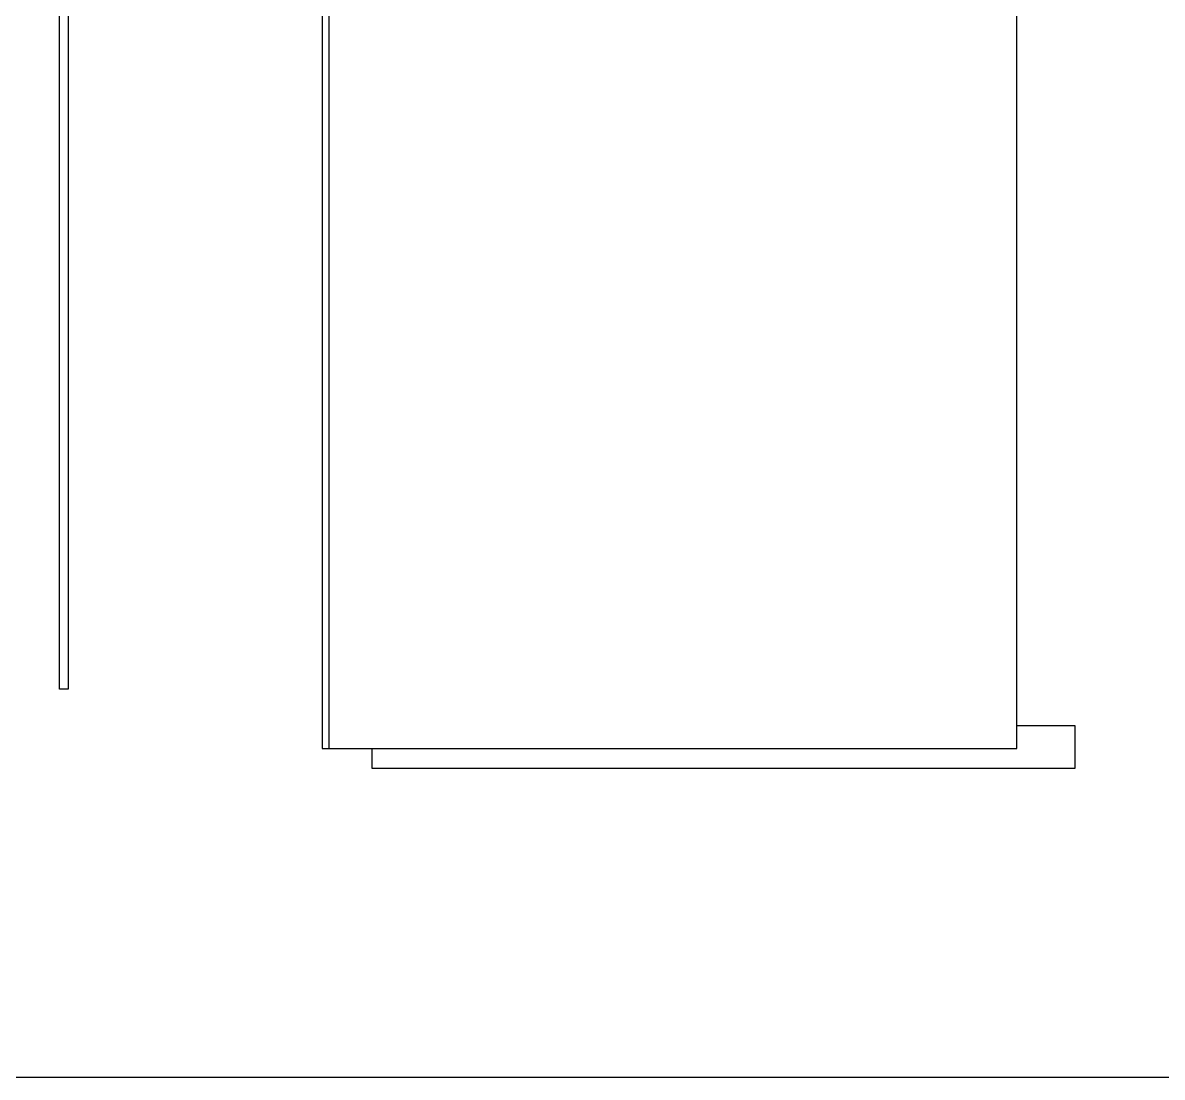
# Model space of a CAD drawing. Header units: inches. Extents: x 0 to 357596, y -35 to 212559.
# Drawn here: x 129099 to 178798, y 0 to 45999 of the extents above; entities that cross this region are included whole.
import ezdxf

# ---------------------------------------------------------------- set-up
doc = ezdxf.new("R2010")
doc.units = ezdxf.units.IN
doc.header["$LTSCALE"] = 10
doc.header["$MEASUREMENT"] = 0
doc.layers.add('_P15_製品', color=4, linetype='Continuous')
doc.layers.add('_躯体', color=8, linetype='Continuous')

# ---------------------------------------------------------------- blocks, each defined once
blk = doc.blocks.new('P15_LOADING_PLACE_NE_FRONT_VIEW')
at = {"layer": '_P15_製品'}
blk.add_line((0, 0), (0, 2610), dxfattribs=at)
for points in [[(1200, 2535), (1301, 2535), (1301, 2610), (-12, 2610), (-12, 0), (1200, 0), (1200, 2610)], [(1200, 40), (1301, 40), (1301, -35), (75, -35), (75, 0)]]:
    blk.add_lwpolyline(points, dxfattribs=at)
blk = doc.blocks.new('*U270')
at = {"layer": '_P15_製品'}
blk.add_lwpolyline([(-7.5, 2345), (7.5, 2345), (7.5, 0), (-7.5, 0)], close=True, dxfattribs=at)

msp = doc.modelspace()

# ---------------------------------------------------------------- linework, layer by layer
msp.add_lwpolyline([(0, 0), (357596, 0), (357596, 212559), (0, 212559)], close=True)

# ---------------------------------------------------------------- block references
at = {"xscale": 25, "yscale": 25}
msp.add_blockref('P15_LOADING_PLACE_NE_FRONT_VIEW', (142464, 14338), dxfattribs=at)
at = {"layer": '_躯体', "color": 0, "xscale": 25.4, "yscale": 25.4, "zscale": 25.4}
msp.add_blockref('*U270', (130885, 16935), dxfattribs=at)

doc.saveas('drawing.dxf')
